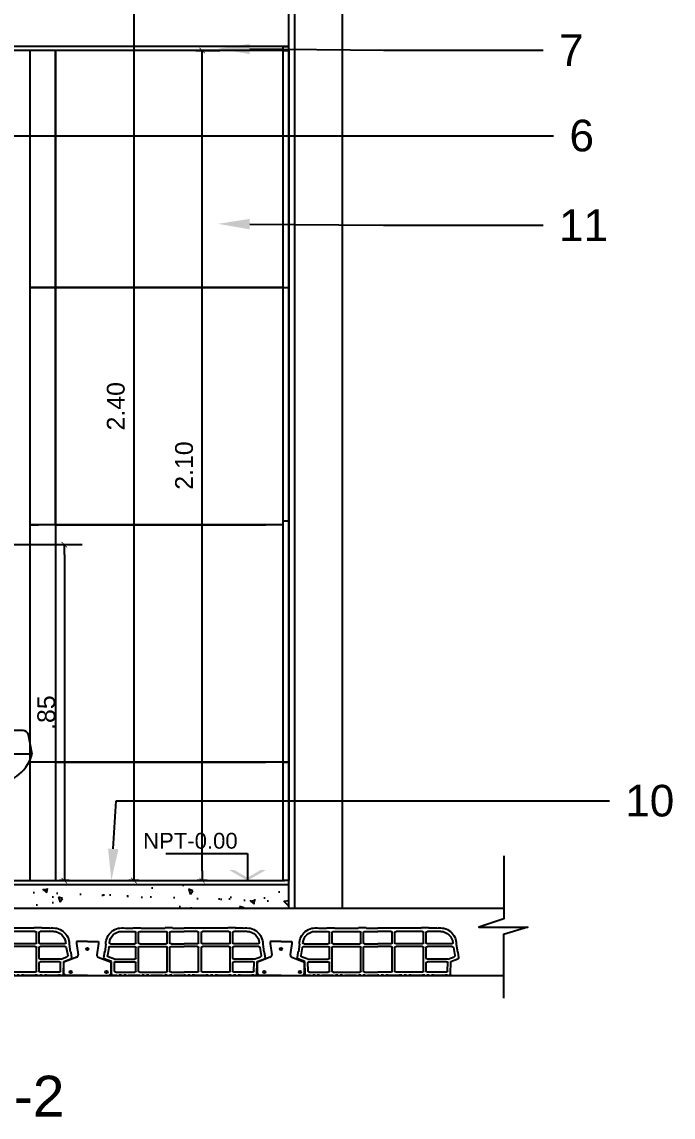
# Model space of a CAD drawing. Header units: metres. Extents: x 198 to 412, y -54 to 17.
# Drawn here: x 266.072 to 267.718, y -42.348 to -39.578 of the extents above; entities that cross this region are included whole.
import ezdxf
from ezdxf import colors
from ezdxf.entities.mleader import LeaderData, LeaderLine
from ezdxf.math import Vec2, Vec3

# ---------------------------------------------------------------- set-up
doc = ezdxf.new("R2010")
doc.units = ezdxf.units.M
doc.header["$LTSCALE"] = 10
for name, color, linetype in [('01', 1, 'Continuous'), ('02', 2, 'Continuous'), ('02-LH ladrillo hueco 02', 1, 'Continuous'), ('1_MUROS', 6, 'Continuous'), ('25-TXT', 2, 'Continuous'), ('A-MUROS', 6, 'Continuous'), ('A-TEXTOS', 2, 'Continuous'), ('aberturas', 2, 'Continuous'), ('Corte t', 2, 'Continuous'), ('HT-253', 253, 'Continuous'), ('Losa rap sapito', 251, 'Continuous'), ('piso', 1, 'Continuous'), ('Sanitarios', 2, 'Continuous'), ('TCOTA', 1, 'Continuous'), ('TM-REVEST', 252, 'Continuous'), ('TM-REVOQUE', 2, 'Continuous')]:
    doc.layers.add(name, color=color, linetype=linetype)
doc.styles.add('ARIAL', font='arial.ttf')
doc.styles.get("Standard").update_dxf_attribs({"font": 'arial.ttf'})
doc.dimstyles.new('ST-COTA-25', dxfattribs={"dimscale": 0.25, "dimtxt": 0.18, "dimasz": 0.1, "dimexe": 0.18, "dimexo": 0.0625, "dimgap": 0.09, "dimtad": 1, "dimzin": 4, "dimdsep": 46, "dimtxsty": 'ARIAL', "dimblk1": 'COTA_N', "dimblk2": 'COTA_N', "dimsah": 1, "dimcen": 0.09, "dimclrd": 8, "dimclre": 8, "dimclrt": 1, "dimadec": 0, "dimazin": 0, "dimtfac": 1, "dimtix": 1, "dimtmove": 0, "dimatfit": 3, "dimldrblk": 'COTA_N', "dimfxl": 0.18, "dimtolj": 1, "dimtzin": 0, "dimarcsym": 0})

# ---------------------------------------------------------------- blocks, each defined once
blk = doc.blocks.new('VIGUETA NUEVA')
at = {"layer": '02'}
for p, q in [((852.3054, 1549.6661), (852.2767, 1549.6661)), ((852.2767, 1549.6661), (852.2767, 1549.6611)), ((852.2767, 1549.6611), (852.2809, 1549.6312)), ((852.3054, 1549.6661), (852.3342, 1549.6661)), ((852.3342, 1549.6611), (852.3299, 1549.6312)), ((852.3342, 1549.6661), (852.3342, 1549.6611)), ((852.2769, 1549.6243), (852.2429, 1549.6111)), ((852.2429, 1549.5811), (852.2429, 1549.6111)), ((852.3339, 1549.6243), (852.3679, 1549.6111)), ((852.3679, 1549.5811), (852.3679, 1549.6111)), ((852.2429, 1549.5811), (852.2479, 1549.5761)), ((852.3054, 1549.5761), (852.2479, 1549.5761)), ((852.3054, 1549.5761), (852.3629, 1549.5761)), ((852.3679, 1549.5811), (852.3629, 1549.5761))]:
    blk.add_line(p, q, dxfattribs=at)
for centre, start, end in [((852.2739, 1549.6307), 294.8533, 4.4381), ((852.3369, 1549.6307), 175.5619, 245.1467)]:
    blk.add_arc(centre, 0.00704, start, end, dxfattribs=at)
blk = doc.blocks.new('VIGUETA NUEVA1')
at = {"layer": 'piso'}
for centre in [(0, -0.02), (-0.0444, -0.0805), (0.0504, -0.0805)]:
    blk.add_circle(centre, 0.00324, dxfattribs=at)
at = {"layer": '1_MUROS'}
blk.add_blockref('VIGUETA NUEVA', (-852.3054, -1549.6661), dxfattribs=at)
blk = doc.blocks.new('Losa rap zapito')
at = {"layer": 'Losa rap sapito'}
for p, q in [((283.7813, -291.7641), (283.8003, -291.7641)), ((283.8012, -291.7632), (283.8205, -291.7632)), ((283.8215, -291.7641), (283.8806, -291.7641)), ((283.9008, -291.7632), (283.8815, -291.7632)), ((283.9018, -291.7641), (283.9304, -291.7641)), ((283.959, -291.7641), (283.9304, -291.7641)), ((283.9599, -291.7632), (283.9792, -291.7632)), ((284.0393, -291.7641), (283.9802, -291.7641)), ((284.0595, -291.7632), (284.0402, -291.7632)), ((284.0795, -291.7641), (284.0605, -291.7641)), ((283.7711, -291.7719), (283.8051, -291.7719)), ((283.808, -291.8006), (283.808, -291.7747)), ((283.8147, -291.8006), (283.8147, -291.7747)), ((283.8176, -291.7719), (283.8844, -291.7719)), ((283.8873, -291.8006), (283.8873, -291.7747)), ((283.8941, -291.8006), (283.8941, -291.7747)), ((283.897, -291.7719), (283.9304, -291.7719)), ((283.9638, -291.7719), (283.9304, -291.7719)), ((283.9667, -291.8006), (283.9667, -291.7747)), ((283.9734, -291.8006), (283.9734, -291.7747)), ((284.0431, -291.7719), (283.9763, -291.7719)), ((284.046, -291.8006), (284.046, -291.7747)), ((284.0527, -291.8006), (284.0527, -291.7747)), ((284.0896, -291.7719), (284.0556, -291.7719)), ((283.7282, -291.8243), (283.7262, -291.8386)), ((283.732, -291.8042), (283.7293, -291.8235)), ((283.7394, -291.8124), (283.7357, -291.8329)), ((283.7422, -291.8103), (283.8051, -291.8103)), ((283.7437, -291.8035), (283.8051, -291.8035)), ((283.7534, -291.8103), (283.8051, -291.8103)), ((283.808, -291.8391), (283.808, -291.8132)), ((283.8147, -291.8721), (283.8147, -291.8132)), ((283.8176, -291.8035), (283.8844, -291.8035)), ((283.8176, -291.8103), (283.8844, -291.8103)), ((283.8873, -291.8721), (283.8873, -291.8132)), ((283.8941, -291.8721), (283.8941, -291.8132)), ((283.897, -291.8035), (283.9304, -291.8035)), ((283.897, -291.8103), (283.9304, -291.8103)), ((283.9638, -291.8035), (283.9304, -291.8035)), ((283.9638, -291.8103), (283.9304, -291.8103)), ((283.9667, -291.8721), (283.9667, -291.8132)), ((283.9734, -291.8721), (283.9734, -291.8132)), ((284.0431, -291.8035), (283.9763, -291.8035)), ((284.0431, -291.8103), (283.9763, -291.8103)), ((284.046, -291.8721), (284.046, -291.8132)), ((284.0527, -291.8391), (284.0527, -291.8132)), ((284.117, -291.8035), (284.0556, -291.8035)), ((284.1186, -291.8103), (284.0556, -291.8103)), ((284.1073, -291.8103), (284.0556, -291.8103)), ((284.1214, -291.8124), (284.125, -291.8329)), ((284.1287, -291.8042), (284.1314, -291.8235)), ((284.1325, -291.8243), (284.1346, -291.8386)), ((283.7459, -291.8484), (283.728, -291.8417)), ((283.7534, -291.842), (283.7376, -291.836)), ((283.7466, -291.8799), (283.7459, -291.8484)), ((283.7534, -291.842), (283.8051, -291.842)), ((283.7542, -291.8721), (283.7536, -291.851)), ((283.7565, -291.8487), (283.8051, -291.8487)), ((283.808, -291.8721), (283.808, -291.8516)), ((284.0527, -291.8721), (284.0527, -291.8516)), ((284.1073, -291.842), (284.0556, -291.842)), ((284.1043, -291.8487), (284.0556, -291.8487)), ((284.1066, -291.8721), (284.1071, -291.851)), ((284.1073, -291.842), (284.1232, -291.836)), ((284.1141, -291.8799), (284.1149, -291.8484)), ((284.1149, -291.8484), (284.1327, -291.8417)), ((283.7571, -291.8749), (283.8051, -291.8749)), ((283.8176, -291.8749), (283.8844, -291.8749)), ((283.897, -291.8749), (283.9304, -291.8749)), ((283.9638, -291.8749), (283.9304, -291.8749)), ((284.0431, -291.8749), (283.9763, -291.8749)), ((284.1037, -291.8749), (284.0556, -291.8749)), ((283.7541, -291.8836), (283.7504, -291.8836)), ((283.7541, -291.8836), (283.7516, -291.8836)), ((283.7541, -291.8836), (283.7516, -291.8836)), ((283.7541, -291.8836), (283.7541, -291.8827)), ((283.7541, -291.8827), (283.7598, -291.8827)), ((283.7598, -291.8836), (283.7598, -291.8827)), ((283.7598, -291.8836), (283.7656, -291.8836)), ((283.7714, -291.8827), (283.7656, -291.8827)), ((283.7656, -291.8836), (283.7656, -291.8827)), ((283.7714, -291.8836), (283.7714, -291.8827)), ((283.7714, -291.8836), (283.7772, -291.8836)), ((283.7772, -291.8836), (283.7772, -291.8827)), ((283.783, -291.8827), (283.7772, -291.8827)), ((283.783, -291.8836), (283.783, -291.8827)), ((283.783, -291.8836), (283.7887, -291.8836)), ((283.7887, -291.8836), (283.7887, -291.8827)), ((283.7887, -291.8827), (283.7945, -291.8827)), ((283.7945, -291.8836), (283.7945, -291.8827)), ((283.8003, -291.8836), (283.7945, -291.8836)), ((283.8003, -291.8827), (283.8061, -291.8827)), ((283.8003, -291.8836), (283.8003, -291.8827)), ((283.8061, -291.8836), (283.8061, -291.8827)), ((283.8119, -291.8836), (283.8061, -291.8836)), ((283.8119, -291.8827), (283.8176, -291.8827)), ((283.8119, -291.8836), (283.8119, -291.8827)), ((283.8119, -291.8827), (283.8176, -291.8827)), ((283.8176, -291.8836), (283.8176, -291.8827)), ((283.8176, -291.8836), (283.8234, -291.8836)), ((283.8292, -291.8827), (283.8234, -291.8827)), ((283.8234, -291.8836), (283.8234, -291.8827)), ((283.8292, -291.8836), (283.8292, -291.8827)), ((283.8292, -291.8836), (283.835, -291.8836)), ((283.835, -291.8836), (283.835, -291.8827)), ((283.8408, -291.8827), (283.835, -291.8827)), ((283.8408, -291.8836), (283.8408, -291.8827)), ((283.8408, -291.8836), (283.8465, -291.8836)), ((283.8465, -291.8836), (283.8465, -291.8827)), ((283.8465, -291.8827), (283.8523, -291.8827)), ((283.8523, -291.8836), (283.8523, -291.8827)), ((283.8581, -291.8836), (283.8523, -291.8836)), ((283.8581, -291.8827), (283.8639, -291.8827)), ((283.8581, -291.8836), (283.8581, -291.8827)), ((283.8639, -291.8836), (283.8639, -291.8827)), ((283.8697, -291.8836), (283.8639, -291.8836)), ((283.8697, -291.8827), (283.8755, -291.8827)), ((283.8697, -291.8836), (283.8697, -291.8827)), ((283.8697, -291.8827), (283.8755, -291.8827)), ((283.8755, -291.8836), (283.8755, -291.8827)), ((283.8755, -291.8836), (283.8812, -291.8836)), ((283.887, -291.8827), (283.8812, -291.8827)), ((283.8812, -291.8836), (283.8812, -291.8827)), ((283.887, -291.8836), (283.887, -291.8827)), ((283.887, -291.8836), (283.8928, -291.8836)), ((283.8928, -291.8836), (283.8928, -291.8827)), ((283.8986, -291.8827), (283.8928, -291.8827)), ((283.8986, -291.8836), (283.8986, -291.8827)), ((283.8986, -291.8836), (283.9044, -291.8836)), ((283.9044, -291.8836), (283.9044, -291.8827)), ((283.9044, -291.8827), (283.9101, -291.8827)), ((283.9101, -291.8836), (283.9101, -291.8827)), ((283.9159, -291.8836), (283.9101, -291.8836)), ((283.9159, -291.8827), (283.9217, -291.8827)), ((283.9159, -291.8836), (283.9159, -291.8827)), ((283.9217, -291.8836), (283.9217, -291.8827)), ((283.9275, -291.8836), (283.9217, -291.8836)), ((283.9275, -291.8836), (283.9275, -291.8827)), ((283.9275, -291.8827), (283.9304, -291.8827)), ((283.9333, -291.8827), (283.9304, -291.8827)), ((283.9333, -291.8836), (283.9333, -291.8827)), ((283.9333, -291.8836), (283.939, -291.8836)), ((283.9448, -291.8827), (283.939, -291.8827)), ((283.939, -291.8836), (283.939, -291.8827)), ((283.9448, -291.8836), (283.9448, -291.8827)), ((283.9448, -291.8836), (283.9506, -291.8836)), ((283.9506, -291.8836), (283.9506, -291.8827)), ((283.9564, -291.8827), (283.9506, -291.8827)), ((283.9564, -291.8836), (283.9564, -291.8827)), ((283.9622, -291.8836), (283.9564, -291.8836)), ((283.9622, -291.8836), (283.9622, -291.8827)), ((283.9622, -291.8827), (283.9679, -291.8827)), ((283.9679, -291.8836), (283.9679, -291.8827)), ((283.9737, -291.8836), (283.9679, -291.8836)), ((283.9737, -291.8827), (283.9795, -291.8827)), ((283.9737, -291.8836), (283.9737, -291.8827)), ((283.9795, -291.8836), (283.9795, -291.8827)), ((283.9853, -291.8836), (283.9795, -291.8836)), ((283.9911, -291.8827), (283.9853, -291.8827)), ((283.9853, -291.8836), (283.9853, -291.8827)), ((283.9911, -291.8827), (283.9853, -291.8827)), ((283.9911, -291.8836), (283.9911, -291.8827)), ((283.9911, -291.8836), (283.9968, -291.8836)), ((284.0026, -291.8827), (283.9968, -291.8827)), ((283.9968, -291.8836), (283.9968, -291.8827)), ((284.0026, -291.8836), (284.0026, -291.8827)), ((284.0026, -291.8836), (284.0084, -291.8836)), ((284.0084, -291.8836), (284.0084, -291.8827)), ((284.0142, -291.8827), (284.0084, -291.8827)), ((284.0142, -291.8836), (284.0142, -291.8827)), ((284.02, -291.8836), (284.0142, -291.8836)), ((284.02, -291.8836), (284.02, -291.8827)), ((284.02, -291.8827), (284.0258, -291.8827)), ((284.0258, -291.8836), (284.0258, -291.8827)), ((284.0315, -291.8836), (284.0258, -291.8836)), ((284.0315, -291.8827), (284.0373, -291.8827)), ((284.0315, -291.8836), (284.0315, -291.8827)), ((284.0373, -291.8836), (284.0373, -291.8827)), ((284.0431, -291.8836), (284.0373, -291.8836)), ((284.0489, -291.8827), (284.0431, -291.8827)), ((284.0431, -291.8836), (284.0431, -291.8827)), ((284.0489, -291.8827), (284.0431, -291.8827)), ((284.0489, -291.8836), (284.0489, -291.8827)), ((284.0489, -291.8836), (284.0547, -291.8836)), ((284.0604, -291.8827), (284.0547, -291.8827)), ((284.0547, -291.8836), (284.0547, -291.8827)), ((284.0604, -291.8836), (284.0604, -291.8827)), ((284.0604, -291.8836), (284.0662, -291.8836)), ((284.0662, -291.8836), (284.0662, -291.8827)), ((284.072, -291.8827), (284.0662, -291.8827)), ((284.072, -291.8836), (284.072, -291.8827)), ((284.0778, -291.8836), (284.072, -291.8836)), ((284.0778, -291.8836), (284.0778, -291.8827)), ((284.0778, -291.8827), (284.0836, -291.8827)), ((284.0836, -291.8836), (284.0836, -291.8827)), ((284.0893, -291.8836), (284.0836, -291.8836)), ((284.0893, -291.8827), (284.0951, -291.8827)), ((284.0893, -291.8836), (284.0893, -291.8827)), ((284.0951, -291.8836), (284.0951, -291.8827)), ((284.1009, -291.8836), (284.0951, -291.8836)), ((284.1009, -291.8836), (284.1009, -291.8827)), ((284.1067, -291.8827), (284.1009, -291.8827)), ((284.1067, -291.8836), (284.1067, -291.8827)), ((284.1067, -291.8836), (284.1092, -291.8836)), ((284.1067, -291.8836), (284.1092, -291.8836)), ((284.1067, -291.8836), (284.1103, -291.8836))]:
    blk.add_line(p, q, dxfattribs=at)
for centre, radius, start, end in [((283.7724, -291.8035), 0.0404, 77.2971, 181.0135), ((283.8012, -291.7641), 0.000963, 90, 180), ((283.8205, -291.7641), 0.000963, 0, 90), ((283.8815, -291.7641), 0.000963, 90, 180), ((283.9008, -291.7641), 0.000963, 0, 90), ((283.9599, -291.7641), 0.000963, 90, 180), ((283.9792, -291.7641), 0.000963, 0, 90), ((284.0402, -291.7641), 0.000963, 90, 180), ((284.0595, -291.7641), 0.000963, 0, 90), ((284.0883, -291.8035), 0.0404, 358.9865, 102.7029), ((283.7724, -291.8035), 0.0317, 92.259, 174.7894), ((283.8051, -291.7747), 0.00289, 0, 90), ((283.8176, -291.7747), 0.00289, 90, 180), ((283.8844, -291.7747), 0.00289, 0, 90), ((283.897, -291.7747), 0.00289, 90, 180), ((283.9638, -291.7747), 0.00289, 0, 90), ((283.9763, -291.7747), 0.00289, 90, 180), ((284.0431, -291.7747), 0.00289, 0, 90), ((284.0556, -291.7747), 0.00289, 90, 180), ((284.0883, -291.8035), 0.0317, 5.2106, 87.741), ((283.7292, -291.8244), 0.000963, 81.8699, 171.8699), ((283.7422, -291.8132), 0.00289, 90, 165.2593), ((283.7437, -291.8006), 0.00289, 180.2316, 270), ((283.8051, -291.8006), 0.00289, 270, 0), ((283.8051, -291.8132), 0.00289, 0, 90), ((283.8176, -291.8006), 0.00289, 180, 270), ((283.8176, -291.8132), 0.00289, 90, 180), ((283.8844, -291.8006), 0.00289, 270, 0), ((283.8844, -291.8132), 0.00289, 0, 90), ((283.897, -291.8006), 0.00289, 180, 270), ((283.897, -291.8132), 0.00289, 90, 180), ((283.9638, -291.8006), 0.00289, 270, 0), ((283.9638, -291.8132), 0.00289, 0, 90), ((283.9763, -291.8006), 0.00289, 180, 270), ((283.9763, -291.8132), 0.00289, 90, 180), ((284.0431, -291.8006), 0.00289, 270, 0), ((284.0431, -291.8132), 0.00289, 0, 90), ((284.0556, -291.8006), 0.00289, 180, 270), ((284.0556, -291.8132), 0.00289, 90, 180), ((284.117, -291.8006), 0.00289, 270, 359.7684), ((284.1186, -291.8132), 0.00289, 14.7407, 90), ((284.1316, -291.8244), 0.000963, 8.1301, 98.1301), ((283.729, -291.839), 0.00289, 171.8699, 249.444), ((283.7386, -291.8333), 0.00289, 171.8699, 249.444), ((283.7565, -291.8516), 0.00289, 90, 168.5947), ((283.8051, -291.8391), 0.00289, 270, 0), ((283.8051, -291.8516), 0.00289, 0, 90), ((284.0556, -291.8391), 0.00289, 180, 270), ((284.0556, -291.8516), 0.00289, 90, 180), ((284.1043, -291.8516), 0.00289, 11.4053, 90), ((284.1222, -291.8333), 0.00289, 290.556, 8.1301), ((284.1317, -291.839), 0.00289, 290.556, 8.1301), ((283.7505, -291.8797), 0.0039, 182.4799, 268.1248), ((283.7571, -291.8721), 0.00289, 180, 271.41), ((283.8051, -291.8721), 0.00289, 270, 0), ((283.8176, -291.8721), 0.00289, 180, 270), ((283.8844, -291.8721), 0.00289, 270, 0), ((283.897, -291.8721), 0.00289, 180, 270), ((283.9638, -291.8721), 0.00289, 270, 0), ((283.9763, -291.8721), 0.00289, 180, 270), ((284.0431, -291.8721), 0.00289, 270, 0), ((284.0556, -291.8721), 0.00289, 180, 270), ((284.1037, -291.8721), 0.00289, 268.59, 0), ((284.1102, -291.8797), 0.0039, 271.8752, 357.5201)]:
    blk.add_arc(centre, radius, start, end, dxfattribs=at)
blk = doc.blocks.new('A$C50213B16')
for p, q in [((-74, 715, 0), (-74.1, 695.2)), ((-74.1, 396.5), (-74.1, 695.2)), ((76.5, 715), (-74, 715, 0)), ((76.5, 715), (71.2, 398.8)), ((76.1, 685.1), (76.1, 685.1)), ((563.8, 380), (-64, 380)), ((52.2, 380.1), (-57.7, 380.1)), ((279.5, 330), (-71.5, 330)), ((586, 320), (306, 320)), ((-6.2, 20.4), (10.6, 295.5)), ((455.1, 184), (467.6, 6.4)), ((461.6, 0), (0, 0))]:
    blk.add_line(p, q)
at = {"ltscale": 0.165352}
blk.add_line((-74, 370), (-74, 336.9), dxfattribs=at)
at = {"ltscale": 0.224859}
blk.add_line((586.1, 324.5), (577.5, 368.7), dxfattribs=at)
at = {"ltscale": 0.331632}
blk.add_line((-1.7, 312.1), (-66.3, 327.2), dxfattribs=at)
at = {"ltscale": 0.004861}
blk.add_line((587, 320), (586, 320), dxfattribs=at)
at = {"ltscale": 0.023054}
blk.add_line((587, 320), (586.1, 324.5), dxfattribs=at)
at = {"ltscale": 0.064816}
blk.add_line((-7, 7.4), (-6.2, 20.4), dxfattribs=at)
blk.add_circle((172.1, 32.1), 5.91)
for centre, radius, start, end in [((-57.7, 396.5), 16.4, 180, 270), ((52.2, 399.1), 19, 270, 358.933), ((-64, 370), 10, 90, 180), ((563.8, 366), 14, 11, 90), ((-64, 336.9), 10, 180, 256.8268), ((-5.3, 296.5), 16, 356.5, 76.8268), ((630.1, 357.9), 450, 183.5596, 196.8342), ((300, 419.8), 100, 243.9194, 273.4607), ((279.5, 290), 40, 48.5904, 90), ((490.3, 346), 100, 305.047, 342.3298), ((568.4, 321.1), 18, 342.3298, 11), ((389.8, 489.3), 275, 290.7823, 305.047), ((266.4, 247.9), 70, 196.8342, 260.8672), ((505.1, 185.4), 50, 110.7823, 181.6005), ((302.9, 475), 300, 260.8672, 267.7156), ((0, 7), 7, 176.5, 270), ((461.6, 6), 6, 270, 4)]:
    blk.add_arc(centre, radius, start, end)
blk = doc.blocks.new('COTA_N')
for p, q in [((-1, 0), (0, 0)), ((0, 0.5), (0, -0.5))]:
    blk.add_line(p, q)
at = {"color": 3, "const_width": 0.065}
blk.add_lwpolyline([(0.14, 0.14), (0.28, 0.28), (0, 0), (-0.14, -0.14), (-0.28, -0.28)], dxfattribs=at)
blk = doc.blocks.new('*D404')
at = {"layer": 'Defpoints', "color": 0, "transparency": 16777216}
for p in [(265.8593, -40.9003, 0), (265.8593, -41.7503), (266.1789, -41.7503)]:
    blk.add_point(p, dxfattribs=at)
at = {"layer": 'TCOTA', "color": 8, "lineweight": -2, "transparency": 16777216}
for p, q in [((265.8749, -40.9003), (266.2239, -40.9003)), ((266.1789, -40.9253), (266.1789, -41.7253)), ((265.8749, -41.7503), (266.2239, -41.7503))]:
    blk.add_line(p, q, dxfattribs=at)
at = {"layer": 'TCOTA', "color": 8, "lineweight": -2, "transparency": 16777216, "xscale": 0.025, "yscale": 0.025, "zscale": 0.025}
for p, rotation in [((266.1789, -40.9003), 90), ((266.1789, -41.7503), 270)]:
    blk.add_blockref('COTA_N', p, dxfattribs=dict(at, rotation=rotation))
at = {"layer": 'TCOTA', "color": 1, "transparency": 16777216, "insert": (266.1334, -41.3253), "char_height": 0.045, "attachment_point": 5, "rotation": 90, "style": 'ARIAL'}
blk.add_mtext('\\A1;.85', dxfattribs=at)
blk = doc.blocks.new('*D405')
at = {"layer": 'Defpoints', "color": 0, "transparency": 16777216}
for p in [(266.4956, -39.6503), (266.5273, -39.6503), (266.4956, -41.7503, 0)]:
    blk.add_point(p, dxfattribs=at)
at = {"layer": 'TCOTA', "color": 8, "lineweight": -2, "transparency": 16777216}
for p, q in [((266.5113, -39.6503), (266.5723, -39.6503)), ((266.5273, -41.7253), (266.5273, -39.6753)), ((266.5113, -41.7503), (266.5723, -41.7503))]:
    blk.add_line(p, q, dxfattribs=at)
at = {"layer": 'TCOTA', "color": 8, "lineweight": -2, "transparency": 16777216, "xscale": 0.025, "yscale": 0.025, "zscale": 0.025}
for p, rotation in [((266.5273, -39.6503), 90), ((266.5273, -41.7503), 270)]:
    blk.add_blockref('COTA_N', p, dxfattribs=dict(at, rotation=rotation))
at = {"layer": 'TCOTA', "color": 1, "transparency": 16777216, "insert": (266.4818, -40.7003), "char_height": 0.045, "attachment_point": 5, "rotation": 90, "style": 'ARIAL'}
blk.add_mtext('\\A1;2.10', dxfattribs=at)
blk = doc.blocks.new('*D406')
at = {"layer": 'Defpoints', "color": 0, "transparency": 16777216}
for p in [(266.4694, -39.3503), (266.3482, -41.7503, 0), (266.3547, -41.7503)]:
    blk.add_point(p, dxfattribs=at)
at = {"layer": 'TCOTA', "color": 8, "lineweight": -2, "transparency": 16777216}
for p, q in [((266.4538, -39.3503), (266.3097, -39.3503)), ((266.3547, -39.3753), (266.3547, -41.7253)), ((266.3638, -41.7503), (266.3997, -41.7503))]:
    blk.add_line(p, q, dxfattribs=at)
at = {"layer": 'TCOTA', "color": 8, "lineweight": -2, "transparency": 16777216, "xscale": 0.025, "yscale": 0.025, "zscale": 0.025}
for p, rotation in [((266.3547, -39.3503), 90), ((266.3547, -41.7503), 270)]:
    blk.add_blockref('COTA_N', p, dxfattribs=dict(at, rotation=rotation))
at = {"layer": 'TCOTA', "color": 1, "transparency": 16777216, "insert": (266.3092, -40.5503), "char_height": 0.045, "attachment_point": 5, "rotation": 90, "style": 'ARIAL'}
blk.add_mtext('\\A1;2.40', dxfattribs=at)
blk = doc.blocks.new('N-NIV-CO')
for p, q in [((1.032, 0.343), (0, 0.343)), ((0, 0.343), (0, 0))]:
    blk.add_line(p, q)
for points in [[(-0.233, 0.135), (-0.167, 0.135), (0, 0), (0, 0.038)], [(0.233, 0.135), (0.167, 0.135), (0, 0), (0, 0.038)]]:
    blk.add_solid(points)
at = {"style": 'ARIAL'}
for tag, p in [('COTA', (0.116, 0.405)), ('NPT', (0.288, 0.049))]:
    blk.add_attdef(tag, p, '', height=0.2, dxfattribs=at)

msp = doc.modelspace()

# ---------------------------------------------------------------- hatches: boundary and pattern name
at = {"layer": 'HT-253'}
h = msp.add_hatch(dxfattribs=at)
h.set_pattern_fill('AR-CONC', color=256, scale=0.0007, angle=90)
h.set_pattern_definition([(140, (-1036.25152, 334.28799), (0.01115736, 0.127529268), [0.013335, -0.146685]), (85, (-1036.25152, 334.28799), (-0.133739792, -0.024670395), [0.010668, -0.117348409]), (190.451445, (-1036.25059, 334.29862), (-0.122582426, 0.102858873), [0.011333006, -0.124663171]), (136.1842, (-1036.28708, 334.28799), (0.02942963, 0.189755329), [0.0200025, -0.2200275]), (186.635558, (-1036.28463, 334.3038), (-0.173198287, 0.166182894), [0.016999516, -0.186994926]), (81.184151, (-1036.28708, 334.28799), (-0.173198287, 0.166182894), [0.016001977, -0.176021812]), (111, (-1036.27819, 334.30577), (0.071585639, 0.106130074), [0.013335, -0.146685]), (56, (-1036.27819, 334.30577), (-0.128931576, 0.04326142), [0.010668, -0.117348]), (161.451445, (-1036.27222, 334.31461), (-0.057345938, 0.149391493), [0.011333006, -0.124662956]), (127.5, (-1036.25152, 334.28799), (-0.0591885272, 0.0021620223), [0, -0.1159256, 0, -0.119126, 0, -0.1177925]), (97.5, (-1036.25152, 334.28799), (-0.0701264024, 0.0467737638), [0, -0.0679196, 0, -0.1132586, 0, -0.0448945]), (57.5, (-1036.25152, 334.24834), (0.0040101208, 0.0949134166), [0, -0.04445, 0, -0.138684, 0, -0.184023]), (47.5, (-1036.25152, 334.23056), (-0.0177985437, 0.103690427), [0, -0.057785, 0, -0.0921004, 0, -0.130683])])
h.paths.add_polyline_path([(266.7466, -41.7603), (265.4366, -41.7603), (265.4366, -41.8203), (266.7466, -41.8203)])

# ---------------------------------------------------------------- linework, layer by layer
for p, q in [((266.732, -40.8503, 0), (266.732, -40.8403, 0)), ((266.732, -40.8403, 0), (266.7466, -40.8403, 0)), ((266.7466, -40.8403, 0), (266.7466, -40.8503, 0))]:
    msp.add_line(p, q)
at = {"color": 5}
for p, q in [((264.7719, -41.8203), (267.2898, -41.8203)), ((264.7713, -41.9903), (267.2892, -41.9903))]:
    msp.add_line(p, q, dxfattribs=at)
at = {"layer": '01'}
for p, q in [((266.7466, -39.6403), (265.4366, -39.6403, 0)), ((266.7466, -39.6503, 0), (265.4366, -39.6503))]:
    msp.add_line(p, q, dxfattribs=at)
at = {"layer": '02', "color": 3, "elevation": 0}
msp.add_lwpolyline([(267.2898, -41.6877), (267.2898, -41.847), (267.2273, -41.8677), (267.3505, -41.8677), (267.2892, -41.8863), (267.2892, -42.0474)], dxfattribs=at)
at = {"layer": '02', "elevation": 0}
for points in [[(265.4366, -41.7503), (265.9599, -41.7503), (265.9599, -41.7503), (266.7366, -41.7503)], [(265.4366, -41.7603), (265.9699, -41.7603), (265.9699, -41.7603), (266.7466, -41.7603)]]:
    msp.add_lwpolyline(points, dxfattribs=at)
at = {"layer": '02-LH ladrillo hueco 02'}
msp.add_line((266.7466, -41.8203), (266.7466, -38.4203), dxfattribs=at)
at = {"layer": 'A-MUROS'}
msp.add_line((266.7616, -41.8203), (266.7616, -38.4203), dxfattribs=at)
msp.add_lwpolyline([(266.8816, -38.4203), (266.8816, -41.8203)], dxfattribs=at)
at = {"layer": 'aberturas', "color": 1}
msp.add_line((266.0916, -39.6503, 0), (266.0916, -41.7503, 0), dxfattribs=at)
at = {"layer": 'TCOTA'}
for p, q in [((266.732, -39.6503, 0), (266.732, -39.6403, 0)), ((266.732, -39.6403, 0), (266.7466, -39.6403, 0))]:
    msp.add_line(p, q, dxfattribs=at)
at = {"layer": 'TCOTA', "elevation": 0}
msp.add_lwpolyline([(266.7466, -41.8203), (266.7466, -41.7503)], dxfattribs=at)
at = {"layer": 'TM-REVEST'}
for p, q in [((266.732, -40.8503, 0), (266.0916, -40.8503, 0)), ((266.722, -41.4503), (266.0916, -41.4503, 0)), ((266.732, -41.4503, 0), (266.0916, -41.4503, 0)), ((266.1566, -41.4503, 0), (266.1566, -41.7503, 0))]:
    msp.add_line(p, q, dxfattribs=at)
at = {"layer": 'TM-REVEST', "elevation": 0}
for points in [[(266.1566, -40.2503), (266.1566, -39.6503), (266.0916, -39.6503), (266.0916, -40.2503), (266.1711, -40.2503)], [(266.732, -40.2503), (266.732, -39.6503), (266.1566, -39.6503), (266.1566, -40.2503), (266.7466, -40.2503)], [(266.1566, -40.8503), (266.1566, -40.2503), (266.0916, -40.2503), (266.0916, -40.8503), (266.1133, -40.8503)], [(266.732, -40.8503), (266.732, -40.2503), (266.1566, -40.2503), (266.1566, -40.8503), (266.6887, -40.8503)], [(266.732, -41.4503), (266.732, -40.8503), (266.1566, -40.8503), (266.1566, -41.4503), (266.6887, -41.4503)]]:
    msp.add_lwpolyline(points, dxfattribs=at)
for points in [[(266.7466, -41.4503), (266.732, -41.4503), (266.732, -39.6503), (266.7466, -39.6503)], [(266.7466, -41.7503), (266.732, -41.7503), (266.732, -41.4503), (266.7466, -41.4503)]]:
    msp.add_lwpolyline(points, close=True, dxfattribs=at)
at = {"layer": 'TM-REVOQUE'}
msp.add_line((266.7466, -41.7503, 0), (266.7466, -39.6503, 0), dxfattribs=at)

# ---------------------------------------------------------------- block references
at = {"layer": '25-TXT'}
ref = msp.add_blockref('N-NIV-CO', (266.6419, -41.7503), dxfattribs=dict(at, xscale=-0.2000000000000002, yscale=0.2000000000000002, zscale=0.2000000000000002))
ref.add_attrib('COTA', 'NPT-0.00', (266.378, -41.6694), dxfattribs={"layer": '0', "height": 0.04, "style": 'ARIAL'})
at = {"layer": 'A-MUROS', "xscale": -1}
for p in [(549.9231, 249.8933), (550.4126, 249.8933), (550.902, 249.8933)]:
    msp.add_blockref('Losa rap zapito', p, dxfattribs=at)
at = {"layer": 'Corte t', "xscale": 0.9559179682510148, "yscale": 0.9559179682510148, "zscale": 0.9559179682510148}
for p in [(266.2373, -41.9043), (266.7268, -41.9043)]:
    msp.add_blockref('VIGUETA NUEVA1', p, dxfattribs=at)
at = {"layer": 'Sanitarios', "xscale": 0.001, "yscale": 0.001, "zscale": 0.001}
msp.add_blockref('A$C50213B16', (265.5106, -41.7503, 0), dxfattribs=at)

# ---------------------------------------------------------------- texts
at = {"layer": 'A-TEXTOS', "insert": (265.4264, -42.2437, 0), "char_height": 0.10318, "width": 0.777043, "attachment_point": 1}
msp.add_mtext('CORTE 2-2', dxfattribs=at)

# ---------------------------------------------------------------- dimensions: what is measured, and where the dimension line sits
at = {"layer": 'TCOTA'}
for base, p1, p2, picture, middle in [((266.3547, -41.7503), (266.4694, -39.3503), (266.3482, -41.7503, 0), '*D406', (266.3092, -40.5503)), ((266.5273, -39.6503), (266.4956, -41.7503, 0), (266.4956, -39.6503), '*D405', (266.4818, -40.7003)), ((266.1789, -41.7503), (265.8593, -40.9003, 0), (265.8593, -41.7503), '*D404', (266.1334, -41.3253))]:
    dim = msp.add_linear_dim(base=base, p1=p1, p2=p2, angle=90, dimstyle='ST-COTA-25', dxfattribs=at)
    dim.commit()
    dim.dimension.update_dxf_attribs({"geometry": picture, "text_midpoint": middle})

# ---------------------------------------------------------------- leaders
at = {"layer": 'A-TEXTOS'}
ml = msp.add_multileader_mtext('Standard', dxfattribs=at)
ml.set_content('7', color=256, style='ARIAL')
ml.set_leader_properties(color=1)
ml.build(insert=Vec2(0, 0))
ml.multileader.update_dxf_attribs({"has_text_frame": 1, "arrow_head_size": 0.08, "scale": 0.02})
ctx = ml.context
ctx.base_point, ctx.scale, ctx.char_height, ctx.arrow_head_size, ctx.landing_gap_size, ctx.plane_origin = Vec3(267.3897, -39.6493, 0), 0.02, 0.08, 0.08, 0.04, Vec3(264.4087, -39.6493, 0)
notes = []
notes.append((ctx, [(0, (1, 1, 0), (266.9856, -39.6493, 0), (1, 0), 0.404, [(0, [(266.5675, -39.6458, 0)], 0, [])])]))
ctx.mtext.insert, ctx.mtext.flow_direction = Vec3(267.4297, -39.6093, 0), 5
ml = msp.add_multileader_mtext('Standard', dxfattribs=at)
ml.set_content('6', color=256, style='ARIAL')
ml.set_leader_properties(color=1)
ml.build(insert=Vec2(0, 0))
ml.multileader.update_dxf_attribs({"has_text_frame": 1, "arrow_head_size": 0.08, "scale": 0.02})
ctx = ml.context
ctx.base_point, ctx.scale, ctx.char_height, ctx.arrow_head_size, ctx.landing_gap_size, ctx.plane_origin = Vec3(267.4161, -39.8662, 0), 0.02, 0.08, 0.08, 0.04, Vec3(264.6791, -39.8662, 0)
notes.append((ctx, [(0, (1, 1, 0), (267.2561, -39.8662, 0), (1, 0), 0.16, [(0, [(265.6895, -39.8662, 0)], 0, [])])]))
ctx.mtext.insert, ctx.mtext.width, ctx.mtext.flow_direction = Vec3(267.4561, -39.8255, 0), 0.048722, 5
ml = msp.add_multileader_mtext('Standard', dxfattribs=at)
ml.set_content('11', color=256, style='ARIAL')
ml.set_leader_properties(color=1)
ml.build(insert=Vec2(0, 0))
ml.multileader.update_dxf_attribs({"has_text_frame": 1, "arrow_head_size": 0.08, "scale": 0.02})
ctx = ml.context
ctx.base_point, ctx.scale, ctx.char_height, ctx.arrow_head_size, ctx.landing_gap_size, ctx.plane_origin = Vec3(267.3897, -40.0923, 0), 0.02, 0.08, 0.08, 0.04, Vec3(264.4087, -40.0923, 0)
notes.append((ctx, [(0, (1, 1, 0), (266.9856, -40.0923, 0), (1, 0), 0.404, [(0, [(266.5675, -40.0889, 0)], 0, [])])]))
ctx.mtext.insert, ctx.mtext.flow_direction = Vec3(267.4297, -40.0523, 0), 5
ml = msp.add_multileader_mtext('Standard', dxfattribs=at)
ml.set_content('10', color=256, style='ARIAL')
ml.set_leader_properties(color=1)
ml.build(insert=Vec2(0, 0))
ml.multileader.update_dxf_attribs({"has_text_frame": 1, "dogleg_length": 41.7645, "arrow_head_size": 0.08, "scale": 0.02})
ctx = ml.context
ctx.base_point, ctx.scale, ctx.char_height, ctx.arrow_head_size, ctx.landing_gap_size, ctx.plane_origin = Vec3(267.557, -41.5486, 0), 0.02, 0.08, 0.08, 0.04, Vec3(265.5547, -41.5286, 0)
notes.append((ctx, [(0, (1, 1, 0), (266.3098, -41.5486, 0), (1, 0), 1.2473, [(0, [(266.2977, -41.7499, 0)], 0, [])])]))
ctx.mtext.insert, ctx.mtext.flow_direction = Vec3(267.597, -41.5079, 0), 5
for ctx, leaders in notes:
    for number, flags, end, landing, length, lines in leaders:
        leader = LeaderData()
        leader.index, (leader.has_last_leader_line, leader.has_dogleg_vector, leader.attachment_direction) = number, flags
        leader.last_leader_point, leader.dogleg_vector, leader.dogleg_length = Vec3(end), Vec3(landing), length
        for number, points, colour, breaks in lines:
            line = LeaderLine()
            line.index, line.vertices, line.color, line.breaks = number, Vec3.list(points), colors.encode_raw_color(colour), breaks
            leader.lines.append(line)
        ctx.leaders.append(leader)

doc.saveas('drawing.dxf')
